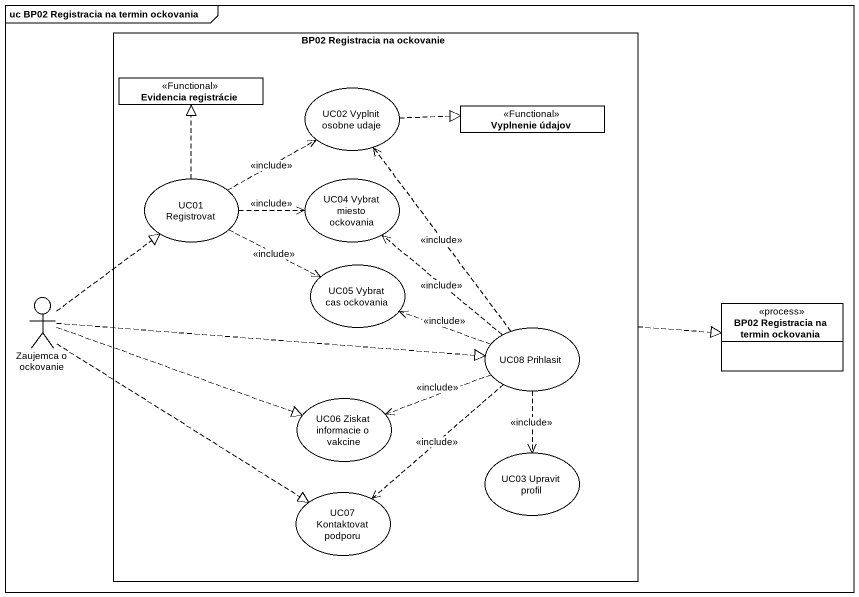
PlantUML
@startuml
mainframe uc BP02 Registracia na termin ockovania
allowmixing
hide circle
hide empty members
rectangle "BP02 Registracia na ockovanie" as BP02_Registracia_na {
  class "Evidencia registrácie" as Evidencia_registrácie <<Functional>>
  usecase "UC02 Vyplnit osobne udaje" as UC02_Vyplnit_osobne_udaje
  class "Vyplnenie údajov" as Vyplnenie_údajov <<Functional>>
  usecase "UC01 Registrovat" as UC01_Registrovat
  usecase "UC04 Vybrat miesto ockovania" as UC04_Vybrat_miesto_ockovania
  usecase "UC05 Vybrat cas ockovania" as UC05_Vybrat_cas_ockovania
  usecase "UC08 Prihlasit" as UC08_Prihlasit
  usecase "UC06 Ziskat informacie o vakcine" as UC06_Ziskat_informacie_o
  usecase "UC03 Upravit profil" as UC03_Upravit_profil
  usecase "UC07 Kontaktovat podporu" as UC07_Kontaktovat_podporu
}
actor "Zaujemca o ockovanie" as Zaujemca_o_ockovanie
class "BP02 Registracia na termin ockovania" as BP02_Registracia_na_termin <<process>>
BP02_Registracia_na .right.|> BP02_Registracia_na_termin
UC02_Vyplnit_osobne_udaje .right.|> Vyplnenie_údajov
UC01_Registrovat .up.|> Evidencia_registrácie
UC01_Registrovat .right.> UC02_Vyplnit_osobne_udaje : <<include>>
UC01_Registrovat .right.> UC04_Vybrat_miesto_ockovania : <<include>>
UC01_Registrovat .right.> UC05_Vybrat_cas_ockovania : <<include>>
Zaujemca_o_ockovanie .up.|> UC01_Registrovat
Zaujemca_o_ockovanie .right.|> UC08_Prihlasit
Zaujemca_o_ockovanie .right.|> UC06_Ziskat_informacie_o
Zaujemca_o_ockovanie ..|> UC07_Kontaktovat_podporu
UC08_Prihlasit .up.> UC02_Vyplnit_osobne_udaje : <<include>>
UC08_Prihlasit .up.> UC04_Vybrat_miesto_ockovania : <<include>>
UC08_Prihlasit .left.> UC05_Vybrat_cas_ockovania : <<include>>
UC08_Prihlasit .left.> UC06_Ziskat_informacie_o : <<include>>
UC08_Prihlasit ..> UC03_Upravit_profil : <<include>>
UC08_Prihlasit ..> UC07_Kontaktovat_podporu : <<include>>
@enduml
